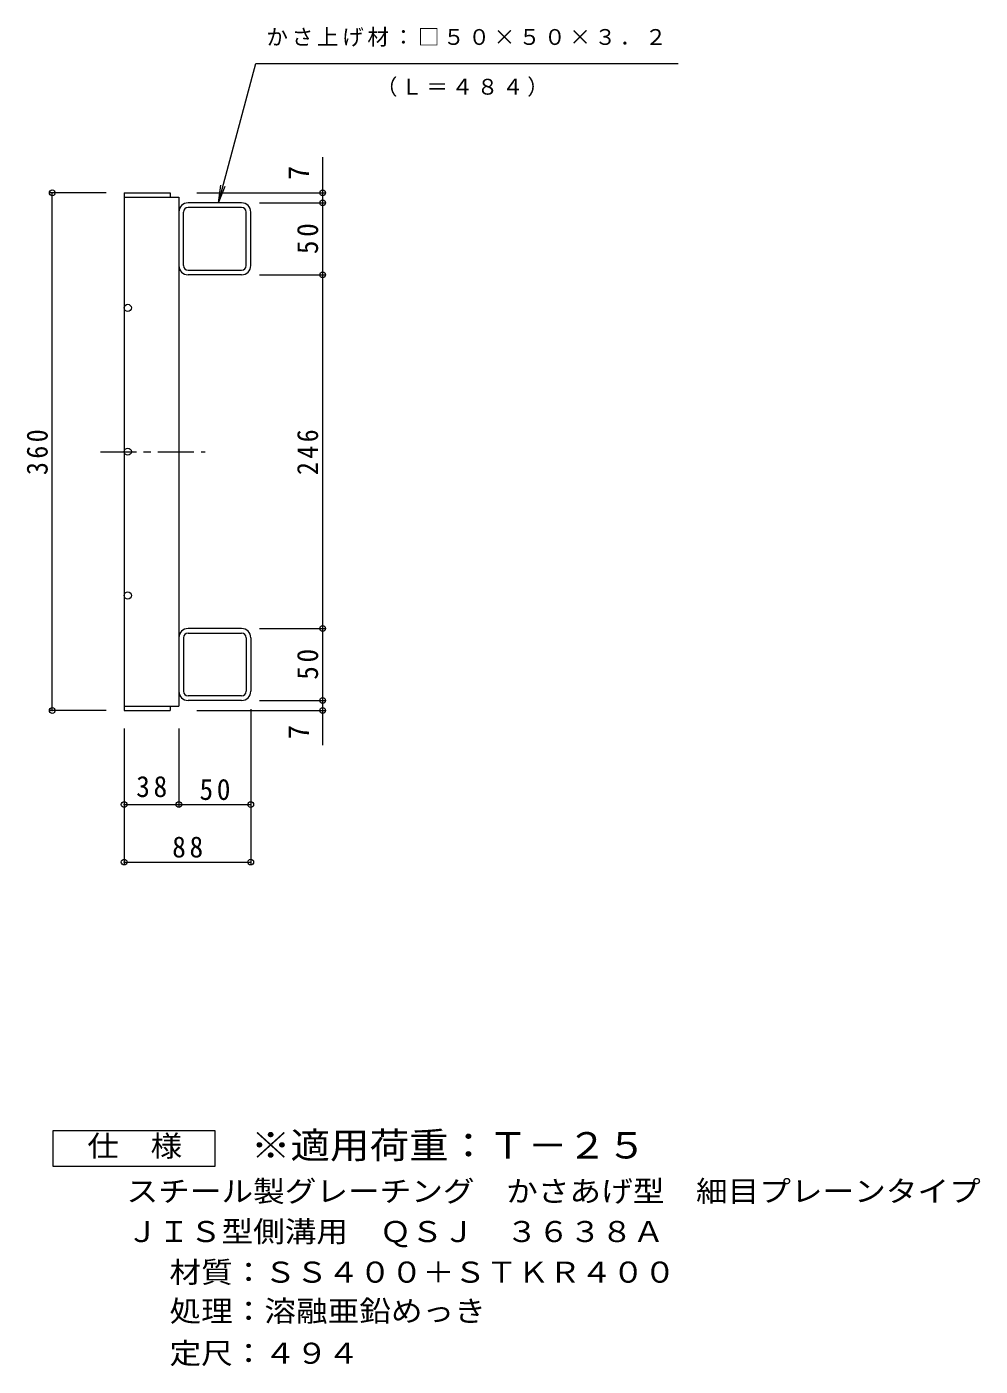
# Model space of a CAD drawing. Units: millimetres, scale not verified. Extents: x -711 to 892, y -689 to 483.
# Drawn here: x 229 to 892, y -504 to 427 of the extents above; entities that cross this region are included whole.
import ezdxf
from ezdxf.enums import TextEntityAlignment as Align

# ---------------------------------------------------------------- set-up
doc = ezdxf.new("R2010")
doc.units = ezdxf.units.MM
doc.header["$LTSCALE"] = 5
doc.header["$PDMODE"] = 32
doc.header["$PDSIZE"] = 4
doc.linetypes.add('CHAIN1', pattern=[8, 5, -1, 1, -1])
for name, color, linetype, lineweight in [('1-1_1-1ﾚｲﾔ', 2, 'Continuous', 9), ('1-2_1-2ﾚｲﾔ', 3, 'Continuous', 9), ('1-4_1-4ﾚｲﾔ', 7, 'Continuous', 9), ('1-5_1-5ﾚｲﾔ', 7, 'Continuous', 9), ('F-4_F-4ﾚｲﾔ', 2, 'Continuous', 9)]:
    doc.layers.add(name, color=color, linetype=linetype, lineweight=lineweight)
doc.layers.add('F-5_F-5ﾚｲﾔ', color=3, linetype='Continuous')
doc.styles.add('ＭＳ ゴシック', font='')
doc.styles.get('ＭＳ ゴシック').set_extended_font_data('MS Gothic')

msp = doc.modelspace()

# ---------------------------------------------------------------- linework, layer by layer
at = {"layer": '1-1_1-1ﾚｲﾔ'}
for p, q in [((337.902, 260.954), (337.902, 298.154)), ((378.302, 301.354), (341.102, 301.354)), ((378.302, 304.554), (341.103, 304.554)), ((381.502, 260.954), (381.502, 298.154)), ((384.702, 260.954), (384.702, 298.154)), ((341.103, 257.754), (378.302, 257.754)), ((378.302, 254.554), (341.103, 254.554)), ((337.902, 2.154), (337.902, -35.046)), ((378.302, 8.554), (341.103, 8.554)), ((341.103, 5.354), (378.302, 5.354)), ((381.502, 2.154), (381.502, -35.046)), ((384.702, 2.154), (384.702, -35.046)), ((378.302, -38.246), (341.102, -38.246)), ((378.302, -41.446), (341.103, -41.446))]:
    msp.add_line(p, q, dxfattribs=at)
for centre, radius, start, end in [((341.103, 298.154), 6.4, 90, 180), ((341.102, 298.154), 3.2, 90, 180), ((378.302, 298.154), 6.4, 0, 90), ((378.302, 298.154), 3.2, 0, 90), ((341.103, 260.954), 6.4, 180, 270), ((341.103, 260.954), 3.2, 180, 270), ((378.302, 260.954), 6.4, 270, 0), ((378.302, 260.954), 3.2, 270, 0), ((341.103, 2.154), 6.4, 90, 180), ((341.103, 2.154), 3.2, 90, 180), ((378.302, 2.154), 6.4, 0, 90), ((378.302, 2.154), 3.2, 0, 90), ((341.103, -35.046), 6.4, 180, 270), ((341.102, -35.046), 3.2, 180, 270), ((378.302, -35.046), 3.2, 270, 0), ((378.302, -35.046), 6.4, 270, 0)]:
    msp.add_arc(centre, radius, start, end, dxfattribs=at)
at = {"layer": '1-2_1-2ﾚｲﾔ'}
for p, q in [((296.703, 311.554), (296.703, -48.446)), ((296.703, -45.446), (334.703, -45.446)), ((328.703, -45.446), (328.703, -48.446)), ((296.703, -48.446), (328.703, -48.446))]:
    msp.add_line(p, q, dxfattribs=at)
at = {"layer": '1-2_1-2ﾚｲﾔ', "linetype": 'CHAIN1'}
msp.add_line((280.183, 131.554), (352.893, 131.554), dxfattribs=at)
at = {"layer": '1-2_1-2ﾚｲﾔ'}
for points in [[(296.703, 311.554), (328.703, 311.554), (328.703, 308.554)], [(296.703, 308.554), (334.703, 308.554), (334.703, -45.446)]]:
    msp.add_lwpolyline(points, dxfattribs=at)
for centre in [(299.203, 231.553), (299.203, 131.553), (299.203, 31.553)]:
    msp.add_circle(centre, 2.5, dxfattribs=at)
at = {"layer": '1-4_1-4ﾚｲﾔ'}
for p, q in [((434.702, -72.627), (434.702, 336.278)), ((284.203, 311.554), (245.203, 311.554)), ((246.703, -48.446), (246.703, 311.554)), ((347.203, 311.554), (436.202, 311.554)), ((390.802, 304.554), (436.202, 304.554)), ((390.802, 254.554), (436.202, 254.554)), ((390.802, 8.554), (436.202, 8.554)), ((390.802, -41.446), (436.202, -41.446)), ((284.203, -48.446), (245.203, -48.446)), ((347.203, -48.446), (436.202, -48.446)), ((384.702, -47.546), (384.702, -155.351)), ((296.703, -60.946), (296.703, -155.351)), ((334.703, -60.946), (334.703, -115.351)), ((296.703, -113.851), (384.702, -113.851)), ((296.703, -153.851), (384.702, -153.851))]:
    msp.add_line(p, q, dxfattribs=at)
for p in [(246.703, 311.554), (434.702, 311.554), (434.702, 304.554), (434.702, 254.554), (434.702, 8.554), (246.703, -48.446), (434.702, -41.446), (434.702, -48.446), (296.703, -113.851), (334.703, -113.851), (384.702, -113.851), (296.703, -153.851), (384.702, -153.851)]:
    msp.add_point(p, dxfattribs=at)
at = {"layer": '1-5_1-5ﾚｲﾔ'}
for q in [(363.834, 316.947), (366.986, 316.102)]:
    msp.add_line((362.203, 304.554), q, dxfattribs=at)
msp.add_lwpolyline([(362.203, 304.554), (388.194, 401.554), (681.901, 401.554)], dxfattribs=at)
at = {"layer": 'F-4_F-4ﾚｲﾔ'}
msp.add_lwpolyline([(247.297, -365.473), (247.297, -340.473), (359.797, -340.473), (359.797, -365.473)], close=True, dxfattribs=at)

# ---------------------------------------------------------------- texts
at = {"layer": '1-4_1-4ﾚｲﾔ', "color": 2, "style": 'ＭＳ ゴシック'}
for p in [(429.702, 320.437), (429.702, -68.479)]:
    msp.add_text('7', height=14.66, rotation=90, dxfattribs=at).set_placement(p, align=Align.BOTTOM_LEFT)
at = {"layer": '1-4_1-4ﾚｲﾔ', "color": 2, "char_height": 14.66, "attachment_point": 7, "rotation": 90, "style": 'ＭＳ ゴシック'}
for s, insert in [('\\T1.27;\\W0.95;50', (431.702, 268.929)), ('\\T1.27;\\W0.9;360', (243.703, 115.304)), ('\\T1.27;\\W0.9;246', (431.702, 115.304)), ('\\T1.27;\\W0.95;50', (431.702, -27.071))]:
    msp.add_mtext(s, dxfattribs=dict(at, insert=insert))
at = {"layer": '1-4_1-4ﾚｲﾔ', "color": 2, "char_height": 14.66, "attachment_point": 7, "style": 'ＭＳ ゴシック'}
for s, insert in [('\\T1.27;\\W0.95;38', (305.078, -108.851)), ('\\T1.27;\\W0.95;50', (349.077, -110.851)), ('\\T1.27;\\W0.95;88', (330.078, -150.851))]:
    msp.add_mtext(s, dxfattribs=dict(at, insert=insert))
at = {"layer": '1-5_1-5ﾚｲﾔ', "char_height": 11, "attachment_point": 7, "style": 'ＭＳ ゴシック'}
for s, insert in [('\\T1.17;かさ上げ材：□５０×５０×３．２', (395.574, 413.234)), ('\\T1.17;（Ｌ＝４８４）', (471.646, 378.368))]:
    msp.add_mtext(s, dxfattribs=dict(at, insert=insert))
at = {"layer": 'F-4_F-4ﾚｲﾔ', "style": 'ＭＳ ゴシック', "width": 1.1}
for s, p in [('仕\u3000様', (271.047, -362.973)), ('スチール製グレーチング\u3000かさあげ型\u3000細目プレーンタイプ', (298.342, -394.433)), ('ＪＩＳ型側溝用\u3000ＱＳＪ\u3000３６３８Ａ', (298.342, -422.482)), ('材質：ＳＳ４００＋ＳＴＫＲ４００', (328.198, -450.712)), ('処理：溶融亜鉛めっき', (328.198, -477.751)), ('定尺：４９４', (328.197, -507.108))]:
    msp.add_text(s, height=14.66, dxfattribs=at).set_placement(p, align=Align.BOTTOM_LEFT)
at = {"layer": 'F-5_F-5ﾚｲﾔ', "style": 'ＭＳ ゴシック', "width": 1.1}
msp.add_text('※適用荷重：Ｔ－２５', height=18.33, dxfattribs=at).set_placement((384.797, -365.473), align=Align.BOTTOM_LEFT)

doc.saveas('drawing.dxf')
